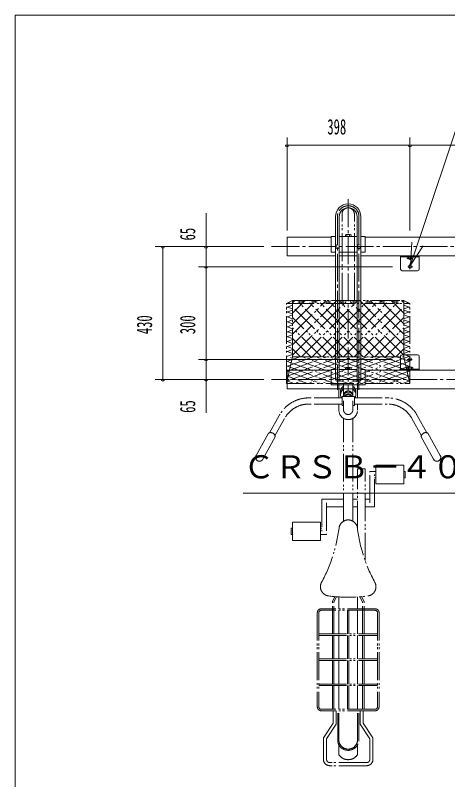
# Model space of a CAD drawing. Units: millimetres, scale not verified. Extents: x -5740 to 5740, y -4020 to 4020.
# Drawn here: x -5740 to -4339, y 1546 to 4020 of the extents above; entities that cross this region are included whole.
import ezdxf
from ezdxf.enums import TextEntityAlignment as Align

# ---------------------------------------------------------------- set-up
doc = ezdxf.new("R2010")
doc.units = ezdxf.units.MM
doc.header["$LTSCALE"] = 10
for name, pattern in [('CHAIN2', [12, 9, -1, 1, -1]), ('DASHED3', [4, 3, -1]), ('DOUBLE_CHAIN2', [12.8, 9, -1, 0.6, -0.6, 0.6, -1])]:
    doc.linetypes.add(name, pattern=pattern)
for name, color, linetype, lineweight in [('0-2_2_0_BOLD', 7, 'Continuous', 18), ('0-3_HIDDEN', 3, 'DASHED3', 18), ('0-4_2_2_CENTER', 3, 'CHAIN2', 18), ('0-5_2_5_DIM', 3, 'Continuous', 18), ('0-7_F_F_', 5, 'Continuous', 18), ('0-C_2-990道路変更0811表', 2, 'DOUBLE_CHAIN2', 18)]:
    doc.layers.add(name, color=color, linetype=linetype, lineweight=lineweight)
doc.layers.add('0-9_2-C', color=7, linetype='Continuous')
doc.styles.add('ＭＳ ゴシック', font='')
doc.styles.get('ＭＳ ゴシック').set_extended_font_data('MS Gothic')

# ---------------------------------------------------------------- blocks, each defined once
blk = doc.blocks.new('cyc-02h_1')
at = {"layer": '0-C_2-990道路変更0811表'}
for p, q in [((-20, 1505.14), (-20, 1785.52)), ((20, 1505.14), (20, 1785.52)), ((-200, 1495.5), (-180, 1505.14)), ((-200, 1495.5), (200, 1495.5)), ((-200, 1236.94), (-200, 1495.5)), ((-200, 1483.4), (-180, 1490.68)), ((-200, 1485.32), (-180, 1478.04)), ((-193.17, 1498.8), (-180, 1494)), ((-180, 1362.41), (-37.26, 1505.14)), ((-180, 1464.23), (-139.09, 1505.14)), ((-180, 1328.47), (-3.32, 1505.14)), ((-180, 1396.35), (-71.2, 1505.14)), ((-180, 1498.17), (-173.03, 1505.14)), ((-180, 1430.29), (-105.14, 1505.14)), ((-18.89, 1323.71), (-180, 1484.82)), ((-166.75, 1505.14), (-140.26, 1495.5)), ((-166.74, 1495.5), (-140.25, 1505.14)), ((15.05, 1323.7), (-166.39, 1505.14)), ((-150.82, 1323.71), (30.62, 1505.14)), ((49, 1323.71), (-132.44, 1505.14)), ((-122.9, 1505.14), (-96.4, 1495.5)), ((-122.89, 1495.5), (-96.39, 1505.14)), ((-116.88, 1323.71), (64.56, 1505.14)), ((82.94, 1323.71), (-98.5, 1505.14)), ((-82.94, 1323.71), (98.5, 1505.14)), ((-79.04, 1505.14), (-52.54, 1495.5)), ((-79.03, 1495.5), (-52.53, 1505.14)), ((116.88, 1323.71), (-64.56, 1505.14)), ((-49, 1323.71), (132.44, 1505.14)), ((-35.18, 1505.14), (-8.69, 1495.5)), ((-35.17, 1495.5), (-8.67, 1505.14)), ((150.82, 1323.71), (-30.62, 1505.14)), ((-15.05, 1323.71), (166.38, 1505.14)), ((180, 1328.47), (3.32, 1505.14)), ((35.17, 1495.5), (8.67, 1505.14)), ((35.18, 1505.14), (8.69, 1495.5)), ((18.89, 1323.71), (180, 1484.82)), ((180, 1362.41), (37.26, 1505.14)), ((79.03, 1495.5), (52.53, 1505.14)), ((79.04, 1505.14), (52.54, 1495.5)), ((180, 1396.35), (71.2, 1505.14)), ((122.89, 1495.5), (96.39, 1505.14)), ((122.9, 1505.14), (96.4, 1495.5)), ((180, 1430.29), (105.14, 1505.14)), ((180, 1464.23), (139.09, 1505.14)), ((166.74, 1495.5), (140.25, 1505.14)), ((166.75, 1505.14), (140.26, 1495.5)), ((180, 1498.17), (173.03, 1505.14)), ((180, 1323.71), (180, 1505.14)), ((200, 1495.5), (180, 1505.14)), ((193.17, 1498.8), (180, 1494)), ((200, 1483.4), (180, 1490.68)), ((200, 1485.32), (180, 1478.04)), ((200, 1236.94), (200, 1495.5)), ((-200, 1467.43), (-180, 1474.71)), ((-200, 1469.36), (-180, 1462.08)), ((200, 1467.43), (180, 1474.71)), ((200, 1469.36), (180, 1462.08)), ((-200, 1451.47), (-180, 1458.75)), ((-200, 1453.39), (-180, 1446.11)), ((-200, 1435.51), (-180, 1442.79)), ((-200, 1437.43), (-180, 1430.15)), ((-52.83, 1323.71), (-180, 1450.88)), ((52.83, 1323.71), (180, 1450.88)), ((200, 1451.47), (180, 1458.75)), ((200, 1453.39), (180, 1446.11)), ((200, 1435.51), (180, 1442.79)), ((200, 1437.43), (180, 1430.15)), ((-200, 1419.54), (-180, 1426.82)), ((-200, 1421.47), (-180, 1414.19)), ((-200, 1403.58), (-180, 1410.86)), ((-86.77, 1323.71), (-180, 1416.94)), ((86.77, 1323.71), (180, 1416.94)), ((200, 1419.54), (180, 1426.82)), ((200, 1421.47), (180, 1414.19)), ((200, 1403.58), (180, 1410.86)), ((-200, 1405.51), (-180, 1398.23)), ((-200, 1387.62), (-180, 1394.9)), ((-200, 1389.54), (-180, 1382.26)), ((200, 1405.51), (180, 1398.23)), ((200, 1387.62), (180, 1394.9)), ((200, 1389.54), (180, 1382.26)), ((-200, 1371.66), (-180, 1378.94)), ((-200, 1373.58), (-180, 1366.3)), ((-200, 1355.69), (-180, 1362.97)), ((-120.71, 1323.71), (-180, 1383)), ((120.71, 1323.71), (180, 1383)), ((200, 1371.66), (180, 1378.94)), ((200, 1373.58), (180, 1366.3)), ((200, 1355.69), (180, 1362.97)), ((-200, 1357.62), (-180, 1350.34)), ((-200, 1339.73), (-180, 1347.01)), ((-200, 1341.66), (-180, 1334.38)), ((-154.65, 1323.71), (-180, 1349.05)), ((154.65, 1323.71), (180, 1349.05)), ((200, 1357.62), (180, 1350.34)), ((200, 1339.73), (180, 1347.01)), ((200, 1341.66), (180, 1334.38)), ((-200, 1323.77), (-180, 1331.05)), ((43.86, 1236.94), (-200, 1325.69)), ((-200, 1307.81), (-156.32, 1323.71)), ((-200, 1275.88), (-68.6, 1323.71)), ((-200, 1291.84), (-112.46, 1323.71)), ((-200, 1259.92), (-24.75, 1323.71)), ((-200, 1243.96), (19.11, 1323.7)), ((-180, 1323.71), (180, 1323.71)), ((62.97, 1323.71), (-175.43, 1236.94)), ((87.71, 1236.94), (-150.68, 1323.71)), ((106.82, 1323.71), (-131.57, 1236.94)), ((131.57, 1236.94), (-106.83, 1323.71)), ((150.68, 1323.71), (-87.71, 1236.94)), ((175.43, 1236.94), (-62.97, 1323.71)), ((200, 1325.69), (-43.86, 1236.94)), ((200, 1243.96), (-19.11, 1323.71)), ((200, 1259.92), (24.75, 1323.71)), ((200, 1275.88), (68.6, 1323.71)), ((200, 1291.84), (112.46, 1323.71)), ((200, 1307.81), (156.32, 1323.71)), ((200, 1323.77), (180, 1331.05)), ((200, 1236.94), (180, 1323.71)), ((-200, 1309.73), (0, 1236.94)), ((-200, 1293.77), (-43.86, 1236.94)), ((200, 1309.73), (0, 1236.94)), ((200, 1293.77), (43.86, 1236.94)), ((-200, 1277.81), (-87.71, 1236.94)), ((-200, 1261.84), (-131.57, 1236.94)), ((200, 1277.81), (87.71, 1236.94)), ((200, 1261.84), (131.57, 1236.94)), ((-200, 1245.88), (-175.43, 1236.94)), ((200, 1245.88), (175.43, 1236.94)), ((-200, 1236.94), (200, 1236.94)), ((-30, 1190.32), (-30, 1236.94)), ((-15, 1195.32), (-15, 1236.94)), ((15, 1195.32), (15, 1236.94)), ((30, 1190.32), (30, 1236.94)), ((-20, 1190.32), (-127.4, 1190.32)), ((-25, 1200.89), (-25, 1210.17)), ((-20, 1195.32), (20, 1195.32)), ((-20, 1165.32), (-20, 1195.32)), ((20, 1165.32), (20, 1195.32)), ((20, 1190.32), (127.4, 1190.32)), ((25, 1200.89), (25, 1210.17)), ((-20, 1170.32), (-127.4, 1170.32)), ((-30, 1150.12), (-30, 1170.32)), ((-15, 1165.32), (-20, 1165.32)), ((-15, 1151.55), (-15, 1180.32)), ((15, 1151.55), (15, 1180.32)), ((15, 1165.32), (20, 1165.32)), ((20, 1170.32), (127.4, 1170.32)), ((30, 1150.12), (30, 1170.32)), ((-223.6, 1133.67), (-254.7, 1077.59)), ((-206.11, 1123.97), (-237.21, 1067.89)), ((-15, 791.3), (-15, 1124.14)), ((15, 791.3), (15, 1124.14)), ((206.11, 1123.97), (237.21, 1067.89)), ((223.6, 1133.67), (254.7, 1077.59)), ((-258.35, 1076.16), (-298.43, 1003.88)), ((-236.48, 1064.04), (-276.57, 991.76)), ((236.48, 1064.04), (276.57, 991.76)), ((258.35, 1076.16), (298.43, 1003.88)), ((180, 912.12), (180, 972.12)), ((55, 960.32), (30, 960.32)), ((30, 767.24), (30, 960.32)), ((55, 663.63), (55, 960.32)), ((70, 952.12), (90, 952.12)), ((70, 850.32), (70, 952.12)), ((180, 952.12), (185, 952.12)), ((185, 932.12), (185, 952.12)), ((85, 932.12), (90, 932.12)), ((180, 932.12), (185, 932.12)), ((90, 912.12), (180, 912.12)), ((-70, 850.32), (-70, 748.53)), ((30, 862.82), (15, 862.82)), ((70, 862.82), (55, 862.82)), ((-70, 837.82), (-15, 837.82)), ((15, 837.82), (30, 837.82)), ((-90, 788.52), (-90, 728.53)), ((-85, 768.53), (-90, 768.53)), ((-180, 748.53), (-185, 748.53)), ((-70, 748.53), (-90, 748.53)), ((-90, 728.53), (-180, 728.53)), ((-46.25, 530.24), (-37.54, 546.74)), ((-30, 507.82), (-30, 546.22)), ((30, 507.82), (30, 546.22)), ((46.25, 530.24), (37.54, 546.74)), ((-46.25, 426.57), (-46.25, 530.24)), ((46.25, 426.57), (46.25, 530.24)), ((-100, 495.32), (-100, 190.32)), ((-95, 495.32), (-95, 190.32)), ((87.5, 507.82), (-87.5, 507.82)), ((87.5, 502.82), (-87.5, 502.82)), ((-30, 426.57), (-30, 502.82)), ((-2.5, 426.57), (-2.5, 502.82)), ((2.5, 426.57), (2.5, 502.82)), ((30, 426.57), (30, 502.82)), ((95, 495.32), (95, 190.32)), ((100, 495.32), (100, 190.32)), ((-95, 426.57), (95, 426.57)), ((-95, 421.57), (95, 421.57)), ((-51.25, 345.32), (-51.25, 421.57)), ((-46.25, 345.32), (-46.25, 421.57)), ((-30, 345.32), (-30, 421.57)), ((-2.5, 345.32), (-2.5, 421.57)), ((2.5, 345.32), (2.5, 421.57)), ((30, 345.32), (30, 421.57)), ((46.25, 345.32), (46.25, 421.57)), ((51.25, 345.32), (51.25, 421.57)), ((-95, 345.32), (95, 345.32)), ((-95, 340.32), (95, 340.32)), ((-51.25, 264.07), (-51.25, 340.32)), ((-46.25, 264.07), (-46.25, 340.32)), ((-30, 264.07), (-30, 340.32)), ((-2.5, 264.07), (-2.5, 340.32)), ((2.5, 264.07), (2.5, 340.32)), ((30, 264.07), (30, 340.32)), ((46.25, 264.07), (46.25, 340.32)), ((51.25, 264.07), (51.25, 340.32)), ((-95, 264.07), (95, 264.07)), ((-95, 259.07), (95, 259.07)), ((-51.25, 182.82), (-51.25, 259.07)), ((-46.25, 182.82), (-46.25, 259.07)), ((-30, 182.82), (-30, 259.07)), ((-2.5, 182.82), (-2.5, 259.07)), ((2.5, 182.82), (2.5, 259.07)), ((30, 182.82), (30, 259.07)), ((46.25, 182.82), (46.25, 259.07)), ((51.25, 182.82), (51.25, 259.07)), ((87.5, 182.82), (-87.5, 182.82)), ((87.5, 177.82), (-87.5, 177.82)), ((-49, 137.42), (-49, 177.82)), ((-39, 134.46), (-39, 177.82)), ((-34, 79.49), (-34, 177.82)), ((-30, 79.62), (-30, 177.82)), ((30, 79.62), (30, 177.82)), ((34, 79.49), (34, 177.82)), ((39, 134.46), (39, 177.82)), ((49, 137.42), (49, 177.82)), ((-49, 137.42), (-80, 89.69)), ((-39, 134.46), (-70, 86.73)), ((39, 134.46), (70, 86.73)), ((49, 137.42), (80, 89.69)), ((-80, 20), (-80, 89.69)), ((-70, 20), (-70, 86.73)), ((70, 20), (70, 86.73)), ((80, 20), (80, 89.69)), ((-30, 35.12), (-30, 67.27)), ((30, 35.12), (30, 67.27)), ((60, 10), (-60, 10)), ((60, 0), (-60, 0))]:
    blk.add_line(p, q, dxfattribs=at)
for points in [[(-200, 1236.94), (-180, 1323.71), (-180, 1505.14), (180, 1505.14)], [(90, 912.12), (90, 972.12), (180, 972.12)], [(55, 837.82), (85, 837.82), (85, 942.12)], [(-15, 862.82), (-85, 862.82), (-85, 758.53)], [(-180, 768.53), (-185, 768.53), (-185, 748.53)], [(-90, 788.52), (-180, 788.52), (-180, 728.53)], [(-51.25, 426.57), (-51.25, 531.48), (-42.97, 547.17)], [(51.25, 426.57), (51.25, 531.48), (42.97, 547.17)]]:
    blk.add_lwpolyline(points, dxfattribs=at)
for centre, radius, start, end in [((0, 1785.52), 20, 0, 180), ((0, 1208.32), 25.07, 126.75249, 175.75458), ((0, 1199.04), 25.07, 126.75249, 175.75458), ((0, 1197.92), 15.04, 4.25383, 175.74617), ((0, 1208.32), 25.07, 4.24542, 53.24751), ((0, 1199.04), 25.07, 4.24542, 53.24751), ((-127.4, 1080.32), 110, 90, 150.9888), ((0, 1202.75), 25.07, 184.24712, 209.71584), ((0, 1194.21), 15.04, 4.25383, 175.74617), ((0, 1191.07), 12, 20.76015, 159.23985), ((0, 1188.28), 12, 35.90829, 144.09171), ((0, 1202.75), 25.07, 330.28416, 355.75288), ((127.4, 1080.32), 110, 29.0112, 90), ((-127.4, 1080.32), 90, 90, 150.9888), ((127.4, 1080.32), 90, 29.0112, 90), ((0, 1150.12), 30, 180, 0), ((0, 1151.55), 15, 180, 0), ((-251.2, 1063.28), 14.73, 2.96272, 119.01704), ((251.2, 1063.28), 14.73, 60.98296, 177.03728), ((-287.5, 997.82), 12.5, 150.98737, 330.98737), ((287.5, 997.82), 12.5, 209.01263, 29.01263), ((0, 765.32), 30, 7.23254, 172.76746), ((-525.78, 832.04), 500, 331.50226, 352.76733), ((525.78, 832.04), 500, 187.23267, 208.49774), ((-60, 579.17), 30, 151.50269, 262.66589), ((60, 579.17), 30, 277.33411, 28.49731), ((0, 1045.32), 500, 262.66566, 277.33434), ((-87.5, 495.32), 12.5, 90, 180), ((-87.5, 495.32), 7.5, 90, 180), ((87.5, 495.32), 12.5, 0, 90), ((87.5, 495.32), 7.5, 0, 90), ((-87.5, 190.32), 12.5, 180, 270), ((-87.5, 190.32), 7.5, 180, 270), ((87.5, 190.32), 7.5, 270, 0), ((87.5, 190.32), 12.5, 270, 0), ((0, 83.86), 34.28, 187.32401, 352.67599), ((0, 83.86), 30.28, 187.54919, 352.45081), ((0, 55.98), 36.54, 214.81581, 325.18419), ((-60, 20), 20, 180, 270), ((-60, 20), 10, 180, 270), ((60, 20), 10, 270, 0), ((60, 20), 20, 270, 0)]:
    blk.add_arc(centre, radius, start, end, dxfattribs=at)

msp = doc.modelspace()

# ---------------------------------------------------------------- linework, layer by layer
at = {"layer": '0-2_2_0_BOLD'}
for p, q in [((-4702.3, 3368.41), (-4702.3, 2841.4)), ((-4690.3, 3368.41), (-4690.3, 2841.4)), ((-4632.3, 3368.41), (-4632.3, 2841.4)), ((-4620.3, 3368.41), (-4620.3, 2841.4)), ((-4859.3, 3301.4), (-4859.3, 3241.4)), ((-4716.3, 3301.4), (-4859.3, 3301.4)), ((-4716.3, 3303.7), (-4702.3, 3303.7)), ((-4716.3, 3253.71), (-4716.3, 3303.7)), ((-4690.3, 3303.7), (-4632.3, 3303.7)), ((-4670.5, 3309.21), (-4670.5, 3303.7)), ((-4668.2, 3310.1), (-4654.4, 3310.1)), ((-4665.9, 3303.7), (-4665.9, 3309.21)), ((-4656.7, 3303.7), (-4656.7, 3309.21)), ((-4652.1, 3303.7), (-4652.1, 3309.21)), ((-4316.3, 3301.4), (-4606.3, 3301.4)), ((-4859.3, 3241.4), (-4702.3, 3241.4)), ((-4702.3, 3253.71), (-4716.3, 3253.71)), ((-4632.3, 3253.71), (-4690.3, 3253.71)), ((-4690.3, 3241.4), (-4632.3, 3241.4)), ((-4620.3, 3241.4), (-4302.3, 3241.4)), ((-4491.3, 3198.41), (-4491.3, 3241.4)), ((-4431.3, 3198.41), (-4431.3, 3241.4)), ((-4491.3, 3238.2), (-4431.3, 3238.2)), ((-4470.5, 3238.2), (-4470.5, 3232.7)), ((-4454.4, 3231.8), (-4468.2, 3231.8)), ((-4465.9, 3238.2), (-4465.9, 3232.7)), ((-4456.7, 3238.2), (-4456.7, 3232.7)), ((-4452.1, 3232.7), (-4452.1, 3238.2)), ((-4486.3, 3193.4), (-4436.3, 3193.4)), ((-4436.3, 2921.41), (-4486.3, 2921.41)), ((-4491.3, 2916.4), (-4491.3, 2871.41)), ((-4431.3, 2916.4), (-4431.3, 2871.41)), ((-4690.3, 2873.71), (-4632.3, 2873.71)), ((-4670.5, 2879.2), (-4670.5, 2873.71)), ((-4668.2, 2880.11), (-4654.4, 2880.11)), ((-4665.9, 2873.71), (-4665.9, 2879.2)), ((-4656.7, 2873.71), (-4656.7, 2879.2)), ((-4652.1, 2873.71), (-4652.1, 2879.2)), ((-4620.3, 2873.71), (-4606.3, 2873.71)), ((-4606.3, 2823.7), (-4606.3, 2873.71)), ((-4316.3, 2871.41), (-4606.3, 2871.41)), ((-4431.3, 2874.6), (-4491.3, 2874.6)), ((-4470.5, 2880.11), (-4470.5, 2874.6)), ((-4468.2, 2881), (-4454.4, 2881)), ((-4465.9, 2874.6), (-4465.9, 2880.11)), ((-4456.7, 2874.6), (-4456.7, 2880.11)), ((-4452.1, 2874.6), (-4452.1, 2880.11))]:
    msp.add_line(p, q, dxfattribs=at)
for points in [[(-4620.3, 3253.71), (-4606.3, 3253.71), (-4606.3, 3303.7), (-4620.3, 3303.7)], [(-4716.3, 2871.41), (-4859.3, 2871.41), (-4859.3, 2811.4), (-2863.3, 2811.4), (-2863.3, 2871.41), (-3006.3, 2871.41)], [(-4606.3, 2823.7), (-4716.3, 2823.7), (-4716.3, 2873.71), (-4702.3, 2873.71)]]:
    msp.add_lwpolyline(points, dxfattribs=at)
for centre in [(-4461.3, 3206.41), (-4461.3, 2906.4)]:
    msp.add_circle(centre, 5, dxfattribs=at)
for centre, radius, start, end in [((-4661.3, 3368.41), 41, 0, 180), ((-4661.3, 3368.41), 29, 0, 180), ((-4668.2, 3306.7), 3.4, 47.29999, 132.7), ((-4661.3, 3297.9), 12.2, 67.89999, 112.09999), ((-4654.4, 3306.7), 3.4, 47.29999, 132.7), ((-4468.2, 3235.2), 3.4, 227.29999, 312.70001), ((-4461.3, 3244), 12.2, 247.89999, 292.09998), ((-4454.4, 3235.2), 3.4, 227.29999, 312.70001), ((-4486.3, 3198.41), 5, 180, 270), ((-4436.3, 3198.41), 5, 270, 0), ((-4486.3, 2916.4), 5, 90, 180), ((-4436.3, 2916.4), 5, 0, 90), ((-4668.2, 2876.7), 3.4, 47.29999, 132.7), ((-4661.3, 2867.91), 12.2, 67.89999, 112.09999), ((-4654.4, 2876.7), 3.4, 47.29999, 132.7), ((-4468.2, 2877.6), 3.4, 47.29999, 132.7), ((-4461.3, 2868.8), 12.2, 67.89999, 112.09999), ((-4454.4, 2877.6), 3.4, 47.29999, 132.7), ((-4696.3, 2841.4), 6, 180, 0), ((-4626.3, 2841.4), 6, 180, 0)]:
    msp.add_arc(centre, radius, start, end, dxfattribs=at)
at = {"layer": '0-3_HIDDEN'}
for centre in [(-4696.3, 3271.4), (-4626.3, 3271.4)]:
    msp.add_circle(centre, 6, dxfattribs=at)
at = {"layer": '0-4_2_2_CENTER'}
for p, q in [((-4661.3, 3424.4), (-4661.3, 2807.4)), ((-4696.3, 3368.41), (-4696.3, 2807.4)), ((-4626.3, 3368.41), (-4626.3, 2807.4)), ((-4909.3, 3271.41), (-2813.3, 3271.41)), ((-4461.3, 3228.3), (-4461.3, 3242.2)), ((-4468.6, 3206.41), (-4452.4, 3206.41)), ((-4461.3, 3198.6), (-4461.3, 3215.11)), ((-4454, 2906.4), (-4470.2, 2906.4)), ((-4461.3, 2914.2), (-4461.3, 2897.7)), ((-4461.3, 2884.5), (-4461.3, 2870.6)), ((-2813.3, 2841.41), (-4909.3, 2841.41))]:
    msp.add_line(p, q, dxfattribs=at)
msp.add_arc((-4661.3, 3368.41), 35, 0, 180, dxfattribs=at)
at = {"layer": '0-5_2_5_DIM'}
for p, q in [((-4859.3, 3323.35), (-4859.3, 3624.41)), ((-4461.3, 3323.35), (-4461.3, 3624.41)), ((-4854.3, 3599.4), (-4864.3, 3599.4)), ((-4859.3, 3599.4), (-2863.3, 3599.4)), ((-4456.3, 3599.4), (-4466.3, 3599.4)), ((-5121.8, 3379.4), (-5121.8, 2733.41)), ((-4934.3, 3271.41), (-5286.8, 3271.41)), ((-5256.8, 3271.41), (-5266.8, 3271.41)), ((-5261.8, 3271.41), (-5261.8, 2841.41)), ((-5116.8, 3271.41), (-5126.8, 3271.41)), ((-4459.7, 3211.14), (-4455, 3286)), ((-4517.7, 3206.41), (-5146.8, 3206.41)), ((-5116.8, 3206.41), (-5126.8, 3206.41)), ((-4517.7, 2906.4), (-5146.8, 2906.4)), ((-5116.8, 2906.4), (-5126.8, 2906.4)), ((-4934.3, 2841.41), (-5286.8, 2841.41)), ((-5256.8, 2841.41), (-5266.8, 2841.41)), ((-5116.8, 2841.41), (-5126.8, 2841.41)), ((-2721.3, 2473.9), (-5001.3, 2473.9))]:
    msp.add_line(p, q, dxfattribs=at)
msp.add_lwpolyline([(-4270.5, 3774.4), (-4459.7, 3211.14), (-4418.2, 3273.64)], dxfattribs=at)
for centre in [(-4859.3, 3599.4), (-4461.3, 3599.4), (-5261.8, 3271.41), (-5121.8, 3271.41), (-5121.8, 3206.41), (-5121.8, 2906.4), (-5261.8, 2841.41), (-5121.8, 2841.41)]:
    msp.add_arc(centre, 5, 180, 0, dxfattribs=at)
at = {"layer": '0-7_F_F_'}
for q in [(-5740, -4020), (5740, 4020)]:
    msp.add_line((-5740, 4020), q, dxfattribs=at)

# ---------------------------------------------------------------- block references
at = {"layer": '0-9_2-C'}
msp.add_blockref('cyc-02h_1', (-4661.3, 1591.41), dxfattribs=at)

# ---------------------------------------------------------------- texts
at = {"layer": '0-5_2_5_DIM', "color": 7, "style": 'ＭＳ ゴシック', "width": 0.6}
msp.add_text('398', height=49.85, dxfattribs=at).set_placement((-4728.8, 3619.4), align=Align.BOTTOM_LEFT)
for s, p in [('65', (-5141.8, 3291.4)), ('430', (-5281.8, 2987.91)), ('300', (-5141.8, 2987.91)), ('65', (-5141.8, 2733.41))]:
    msp.add_text(s, height=49.85, rotation=90, dxfattribs=at).set_placement(p, align=Align.BOTTOM_LEFT)
at = {"layer": '0-5_2_5_DIM', "color": 7, "style": 'ＭＳ ゴシック'}
msp.add_text('ＣＲＳＢ－４０５\u3000平面図\u3000Ｓ＝１／２０', height=74.78, dxfattribs=at).set_placement((-5001.3, 2498.9), align=Align.BOTTOM_LEFT)

doc.saveas('drawing.dxf')
